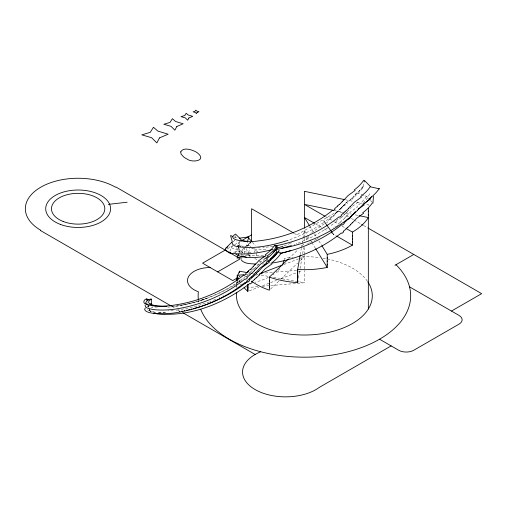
<?xml version="1.0" encoding="UTF-8"?>
<svg xmlns="http://www.w3.org/2000/svg" width="507" height="507" viewBox="0 0 507 507"><rect width="100%" height="100%" fill="white"/><g stroke="black" fill="none" stroke-linecap="round" stroke-linejoin="round"><path stroke-width="0.38" stroke-dasharray="2.54 1.9" d="M237.225 282.665L237.225 281.848M270.814 285.568L304.409 282.76L304.409 270.465M304.409 268.932L304.409 255.097M304.409 237.422L304.409 228.968M148.342 306.139L148.69 307.331M149.711 309.929L149.996 310.924L150.991 311.799L149.882 310.734L149.261 309.055M236.528 247.746L237.682 249.533M241.421 255.655L241.598 253.367M241.655 252.606L242.2 250.046L244.767 248.436L244.254 255.3M235.273 252.904L236.085 251.466L238.277 250.262L229.012 246.953M256.662 253.069L256.403 255.363L255.737 254.311M235.039 237.929L235.362 235.603M351.763 199.644C355.673 194.435 363.405 190.632 363.95 183.483M300.22 254.685L301.304 248.443M301.437 247.663L301.976 244.545M302.115 243.766L302.92 239.089M303.059 238.309L304.409 230.508L307.312 235.204M298.471 277.887L299.954 269.306M300.087 268.526L302.115 256.827M302.654 253.709L303.731 247.473M248.576 252.854L250.534 245.211L244.361 246.605M245.832 247.061L247.346 241.978M241.193 259.153L242.061 257.93M239.127 253.158L239.716 251.738M229.753 251.516L232.434 245.927M254.026 252.511L254.901 251.199L255.173 249.488L256.276 251.041L257.924 251.263M343.454 205.722L347.625 201.406L354.26 196.634M348.797 209.968L347.745 211.159M256.859 266.042L260.503 262.056L263.684 259.565M336.515 212.756L346.573 202.325L335.983 213.346M346.496 216.318L350.667 211.85L357.828 206.634M349.83 208.789L351.389 207.173M233.106 241.871L234.709 240.261L233.29 240.901M363.513 186.589L357.105 193.028L364.229 195.569M255.236 267.772L252.416 270.453M341.306 208.047L338.486 210.728M334.899 214.486L332.072 217.167M346.129 212.889L343.309 215.57M344.874 218.048L342.054 220.729M288.591 258.735L298.192 249.526M302.147 245.737L303.839 244.114M270.516 289.123L280.118 279.921M280.682 279.376L297.628 263.133M300.455 260.427L304.409 256.637L299.263 258.608M243.975 248.316C242.181 249.032 240.755 251.814 242.916 252.866M247.017 246.307L250.94 242.568L248.709 242.08M245.578 246.789L248.981 243.582L250.94 242.568L248.227 244.38L247.948 245.521L248.538 246.567M263.196 261.143L264.255 260.218M340.159 208.77L347.846 203.073M250.673 272.018L247.689 274.591M336.743 212.294L333.758 214.86M330.33 218.732L327.351 221.299M341.56 217.135L338.581 219.702M340.305 222.294L337.326 224.867M147.974 306.71L148.95 306.07M245.863 276.087C233.226 286.411 218.593 294.016 203.301 299.561M331.927 216.362L325.627 221.134M336.749 221.204L329.803 226.433M334.88 226.857L335.495 226.363M352.447 206.248L359.083 201.475M324.284 223.783L312.001 232.428M246.066 277.126L246.694 276.645M333.01 228.308L333.638 227.827M240.179 241.535L239.044 243.049L239.615 244.615M243.537 279.021L244.171 278.552M241.611 280.409L240.312 281.315M323.688 222.503C312.952 230.026 300.974 235.603 288.686 240.077M239.665 281.765L238.353 282.653M327.858 227.795L314.359 235.875L297.641 243.385M237.035 283.527L235.711 284.383M235.039 284.801L233.695 285.631M151.149 308.015L152.715 307.286L150.718 306.019M310.664 233.252L311.336 232.84M233.024 286.037C213.13 297.482 190.828 305.328 167.861 307.115M318.605 238.024L319.29 237.625M227.098 249.013L233.904 245.084M234.589 244.691L240.033 241.547M245.096 256.041L247.156 254.856M297.298 234.614L338.346 210.912L341.775 212.889M238.879 277.05L240.299 276.233M251.269 269.895L256.067 267.126M266.118 261.32L270.206 258.963M317.243 238.803L317.927 238.41M316.558 239.184L312.413 241.389M311.019 242.093L311.716 241.744M309.625 242.777L310.322 242.435M222.687 296.12L223.384 295.777M308.231 243.449L308.928 243.113M147.011 303.167L147.746 302.856M306.83 244.101L307.534 243.778M219.189 297.761L219.892 297.444M215.697 299.314L211.52 301.057M291.265 242.999L291.962 242.707M290.568 243.297L282.963 246.275M210.132 301.614L210.823 301.335M209.442 301.887L195.119 306.52L179.408 309.809M147.169 306.697L150.059 305.601M255.94 275.219L258.874 274.091M283.844 264.521L298.534 258.887M249.33 290.815L258.874 287.158M262.55 285.752L269.889 282.931M270.624 282.653L276.499 280.396M280.91 278.711L297.799 272.234M298.534 271.948L302.204 270.542M296.259 243.918L296.95 243.652M294.193 244.678L294.878 244.431M201.71 300.112L206.799 298.312C194.618 302.806 181.867 306 168.907 307.052M202.616 299.808L186.056 304.073M203.934 299.371L201.197 300.258M185.435 304.2L182.983 304.669M273.058 246.32L262.816 247.65M182.374 304.783L179.998 305.189M233.543 252.213L239.488 251.282L243.056 252.949M178.825 309.897L174.852 310.398M178.249 305.455L176.531 305.683M269.908 263.361L270.478 263.285M245.819 274.598L248.943 274.331M265.345 272.962L272.379 272.373M276.283 272.05L296.595 270.351M246.598 287.596L258.317 286.613M262.22 286.29L270.035 285.637M173.21 310.55L168.026 310.835M263.881 263.925L262.334 264.001M263.475 255.598L253.874 255.566L247.708 254.768M260.211 247.796L257.727 247.866M165.618 312.851L157.62 312.629L165.288 312.857M259.369 264.084L257.505 264.084M265.7 249.831L257.417 249.501L251.491 248.379M251.123 252.328L244.97 251.903L240.16 250.75M157.354 307.09L153.748 306.741M154.768 306.881L156.207 307.014M155.833 312.451L150.465 311.159L147.341 309.238M248.798 272.874L250.344 273.153M251.117 273.286L253.43 273.698M261.156 275.073L268.881 276.448M273.514 277.272L304.409 282.76M154.831 312.299L151.397 311.488L148.336 310.113L150.991 311.799M345.229 199.733L353.702 201.475M356.782 202.109L362.175 203.225M366.795 204.175L368.336 204.492L368.336 207.566M333.676 210.411L342.916 212.319M345.996 212.953L351.389 214.062M355.242 214.86L358.322 215.494M254.47 249.032L252.283 248.455M364.945 195.822L367.081 196.589L370.015 199.872M234.133 236.953L237.701 238.391M241.598 245.832L243.354 246.503L241.414 245.749M246.624 254.615L248.766 255.61M342.459 213.289L348.632 216.85M351.376 218.435L353.43 219.62M354.114 220.019L360.971 223.974M363.715 225.558L367.144 227.542M325.665 216.654L333.891 221.401M334.576 221.8L338.689 224.176M342.117 226.154L345.546 228.131M315.379 223.777L321.546 227.339M324.29 228.923L327.718 230.907M331.832 233.277L335.951 235.654M294.447 233.467L296.487 234.646M248.525 254.856L251.954 256.834M254.698 258.418L260.864 261.98M172.076 306.513L174.814 308.098M177.887 309.872L179.256 310.658M239.811 244.786L236.636 241.541M370.503 200.417L372.943 203.149M238.765 250.807L241.7 254.089M242.188 254.634L243.652 256.276M252.366 242.264L255.382 245.749M332.738 233.378L333.606 234.551L332.769 233.353M309.802 226.166L316.438 236.902M318.928 240.933L321.419 244.957M307.724 235.875L309.802 239.234M310.214 239.9L311.463 241.915M311.875 242.587L315.196 247.955M306.26 236.547L307.952 238.569L308.098 240.014M149.052 308.497L149.882 310.734M148.507 307.046L148.336 306.247M249.298 254.894L250.731 258.969M246.32 248.487L248.278 254.184M306.754 238.062L306.931 239.646M304.409 238.195L304.409 241.269M304.409 247.416L304.409 254.33M239.532 276.125L239.532 276.942M239.532 280.213L239.532 281.987M237.225 281.03L237.225 283.476M236.541 284.205L236.541 281.905A67.881 39.191 0 0 0 236.63 284.928M236.541 284.978L236.541 287.279M239.988 282.057A67.881 39.191 0 0 1 238.943 280.067M236.984 287.311A67.881 39.191 0 0 1 236.794 286.233M284.218 259.768A48 27.714 0 0 0 284.427 258.374A67.881 39.191 0 0 1 293.192 257.176M279.889 268.514A48 27.714 0 0 1 276.271 272.17M274.11 273.869A48 27.714 0 0 1 272.95 274.686M268.476 277.316A48 27.714 0 0 1 255.103 282.19M242.441 284.135A48 27.714 0 0 1 240.261 284.262M302.153 256.656A67.881 39.191 0 0 1 320.031 257.689M322.94 258.126A67.881 39.191 0 0 1 367.448 281.296M198.687 302.033A106.261 61.353 0 0 1 198.459 300.569M338.099 219.214A87.115 65.124 -33.9 0 1 336.287 220.697M343.442 215.64A76.823 29.97 -38.3 0 1 341.686 217.211M347.859 211.273A41.98 38.234 -67 0 1 346.23 213.003M369.66 193.75A67.849 42.664 7.5 0 1 363.158 203.275M362.873 186.443A67.849 39.039 -0.4 0 1 353.303 196.209M356.465 192.882A67.849 39.039 -0.4 0 1 346.889 202.648M366.441 196.45A67.849 39.039 -0.4 0 1 356.871 206.216M252.283 270.383A76.823 29.685 -38.4 0 1 250.54 271.942M248.17 275.079A87.115 66.487 -33.6 0 1 246.326 276.594M342.808 206.203A41.98 37.917 -66 0 1 341.198 207.921M338.353 210.659A76.823 29.685 -38.4 0 1 336.61 212.211M334.24 215.355A87.115 66.487 -33.6 0 1 332.396 216.869M336.401 212.642A41.98 37.917 -66 0 1 334.791 214.36M331.939 217.097A76.823 29.685 -38.4 0 1 330.203 218.656M327.833 221.793A87.115 66.487 -33.6 0 1 326.603 222.807M346.376 216.204A41.98 37.917 -66 0 1 344.766 217.928M341.914 220.659A76.823 29.685 -38.4 0 1 340.178 222.218M337.808 225.355A87.115 66.487 -33.6 0 1 335.964 226.87"/><path stroke-width="0.76" d="M151.885 305.075L151.333 303.604L151.333 299.073C148.374 298.693 142.841 303.129 147.683 304.941M237.225 279.395L237.225 278.577M244.07 287.659A67.881 39.191 0 0 0 247.86 291.379L247.86 284.465M269.388 287.761L269.388 286.943M269.388 284.49L269.388 283.673M269.388 281.227L269.388 280.409M327.23 264.965L327.23 264.153M327.23 261.701L327.23 260.883M327.23 258.437L327.23 257.619M352.403 242.707L352.403 241.89M352.403 239.437L352.403 238.626M352.403 236.173L352.403 235.356M368.336 215.107L368.336 214.29M368.336 211.844L368.336 211.026M372.943 203.149L373.456 196.291M364.165 181.931L364.381 180.378L370.82 186.944L379.743 188.896M300.087 255.465L297.66 269.502L297.66 271.955M297.926 281.005L297.66 282.57A67.881 39.191 0 0 1 269.388 277.145L269.388 290.207A67.881 39.191 0 0 1 251.402 281.119M246.478 241.592L242.016 240.616L235.578 234.05C223.46 241.693 255.148 241.978 257.455 241.002C284.782 238.113 311.323 227.326 332.795 210.158M247.562 241.25L248.867 236.896L239.19 238.189M145.027 305.011C145.046 308.465 150.205 308.719 152.721 309.485C160.649 310.487 168.723 310.119 176.607 308.896C201.488 304.916 225.488 294.694 245.166 278.888M238.829 253.868L237.048 258.126L244.241 256.327L246.402 257.207M232.067 241.966C231.674 247.549 241.554 246.89 245.445 247.46C259.933 248.031 274.293 244.754 287.995 240.318M254.844 264.946L259.014 260.478L266.181 255.262M256.162 268.843L260.332 264.375L267.493 259.159M255.782 272.614L259.952 268.14L267.113 262.924M258.272 271.657L262.442 267.189L269.604 261.973M260.928 273.343L265.104 268.875L272.265 263.659M343.797 200.113L347.967 195.645L355.128 190.429M350.229 206.672L354.399 202.204L361.567 196.989M352.986 214.499L355.591 211.565M359.159 208.631L363.329 204.163L370.49 198.94M352.352 222.884L356.529 218.416L363.69 213.2M227.903 246.846C221.344 249.564 229.918 253.817 233.404 253.449C246.63 255.065 259.971 252.797 272.753 249.438M145.268 307.857C142.841 310.759 148.171 312.325 150.218 312.813C157.994 314.41 166.068 313.903 173.901 313.009C199.619 309.321 224.493 298.946 244.78 282.653M225.907 248.1L231.781 242.2M253.227 266.676L250.407 269.356M254.539 270.567L251.719 273.254M254.159 274.338L251.339 277.018M256.656 273.387L253.83 276.068M259.311 275.073L256.491 277.754M342.174 201.837L339.354 204.524M348.613 208.402L345.793 211.083M351.364 216.223L348.543 218.91M357.536 210.354L354.716 213.041M350.736 224.607L347.916 227.294M269.388 277.145L288.027 259.273M248.658 270.922L245.68 273.488M249.976 274.819L246.998 277.386M249.596 278.584L246.611 281.157M252.087 277.633L249.108 280.2M337.611 206.089L334.626 208.656M254.742 279.319L251.764 281.886M344.044 212.648L341.065 215.222M352.973 214.6L349.995 217.173M346.801 220.475L343.822 223.042M346.167 228.86L343.188 231.426M243.848 274.99C222.231 292.266 195.487 303.11 167.963 305.879C160.732 306.146 153.082 306.855 146.212 304.105C141.098 303.344 145.313 296.405 148.64 299.986M247.277 281.702C233.695 292.773 217.839 300.778 201.285 306.348M249.932 283.388C223.549 303.693 189.371 317.642 155.655 313.611M339.234 216.717C321.001 231.357 299.035 241.25 276.112 245.737M348.163 218.669C328.954 234.101 305.626 244.216 281.385 248.386M341.991 224.544C324.087 238.917 302.584 248.715 280.118 253.31M341.357 232.928C321.679 248.734 297.685 258.957 272.798 262.937M268.19 256.358L264.21 259.21M270.408 260.338L270.884 259.977M364.318 204.815L358.221 209.163M264.787 264.324L265.319 263.932M268.444 261.77L268.951 261.416M149.768 304.333L151.333 303.604M225.735 249.799L202.585 263.165L232.757 280.586L237.555 277.817M241.395 240.762L251.611 234.861M217.668 271.879L240.299 258.811L115.85 186.963L115.469 187.184A52.798 30.483 0 0 0 40.807 187.184A52.798 30.483 0 0 0 40.807 230.292L40.427 230.508L171.385 306.12M246.465 272.671L248.417 271.543M394.915 265.345L413.769 254.457M391.144 345.901L319.492 387.272A43 24.824 0 0 1 254.457 389.173A43 24.824 0 0 1 260.737 351.757M451.483 311.064L481.65 293.648L367.829 227.935M240.914 241.085L242.016 240.616M259.609 273.812L282.374 265.085M151.333 299.073C140.908 305.62 163.913 306.868 167.05 306.329M282.963 246.275L277.481 248.088M290.879 250.553L280.073 253.684M291.443 245.622L277.424 249.431M200.601 306.564L196.526 307.787M195.848 307.977L194.511 308.338M193.18 308.687L193.845 308.516M191.196 309.181L191.855 309.023M189.891 309.492L188.591 309.79M186.671 310.208L187.305 310.069M184.155 310.721L184.776 310.595M274.883 245.977L275.497 245.857M181.702 311.197L182.311 311.083M179.307 311.615L179.903 311.52M229.088 252.917L230.571 252.682M265.193 256.643C255.604 257.296 244.589 259.407 235.875 254.261M108.308 204.384L127.162 202.204M237.225 280.694L237.225 275.314L244.254 274.724M260.661 273.355L262.22 273.222M255.731 264.052C250.933 263.615 244.368 264.096 241.167 259.876M236.611 280.815A67.881 39.191 0 0 1 239.532 271.226L247.258 272.601M344.456 199.574L304.409 191.316L304.409 228.201M332.903 210.253L304.409 204.378L324.974 216.255M359.089 215.652L368.336 217.56A67.881 39.191 0 0 1 352.403 232.092L352.403 245.154A67.881 39.191 0 0 1 327.23 254.356L327.23 267.417A67.881 39.191 0 0 1 297.66 269.502L297.66 282.57L297.66 279.3M155.37 313.548L153.811 313.092M240.679 246.231L237.827 245.255L239.298 250.293M232.7 236.376L230.558 235.514L232.257 241.522M148.83 305.461L148.228 305.201M277.443 246.313L275.434 245.217L276.746 249.108L276.366 252.879L278.863 251.928L280.853 253.189M361.662 224.373L363.031 225.165M346.237 228.53L352.403 232.092M314.689 223.384L304.409 217.446L309.384 225.495M336.635 236.053L352.403 245.154M409.523 286.842L459.025 315.424A10.666 6.16 0 0 1 459.025 324.131L413.769 350.255A10.666 6.16 0 0 1 398.686 350.255L379.547 339.208M293.768 233.074L251.611 208.738L251.611 241.795M182.672 312.635L255.148 354.475M247.841 237.042L251.859 241.687M332.307 232.795L323.751 220.754M321.837 245.629L327.23 254.356M315.608 248.626L327.23 267.417M146.631 298.889L147.29 300.835M368.336 208.333L368.336 309.004M297.66 272.772L297.66 275.219M297.66 276.036L297.66 278.482M247.86 284.852L247.86 287.298M247.86 288.115L247.86 291.379M239.532 271.226L239.532 272.766M238.347 278.717A67.881 39.191 0 0 1 237.225 275.314M367.816 281.835A67.881 39.191 0 0 1 313.833 334.639A67.881 39.191 0 0 1 236.775 292.45M284.066 260.465A48 27.714 0 0 1 282.507 264.584M210.126 267.519A22.625 13.062 0 0 0 188.338 277.063A22.625 13.062 0 0 0 198.376 291.747A106.261 61.353 0 0 0 198.37 299.833M395.999 264.717A106.261 61.353 0 0 1 343.473 352.878A106.261 61.353 0 0 1 200.734 309.283M370.18 186.804A67.849 39.039 -0.4 0 1 360.61 196.57M363.741 180.238A67.849 39.039 -0.4 0 1 354.171 190.005M372.303 203.009A67.849 39.039 -0.4 0 1 362.733 212.775M379.109 188.756A67.849 39.039 -0.4 0 1 369.533 198.522M276.112 248.969A67.849 39.039 -0.4 0 1 266.536 258.735M274.794 245.077A67.849 39.039 -0.4 0 1 265.224 254.837M276.803 246.174A67.849 39.039 -0.4 0 1 267.233 255.94M278.223 251.789A67.849 39.039 -0.4 0 1 268.647 261.549M275.726 252.74A67.849 39.039 -0.4 0 1 266.156 262.506M256.048 268.729A41.98 37.917 -66 0 1 254.438 270.446M251.586 273.184A76.823 29.685 -38.4 0 1 249.85 274.737M247.479 277.88A87.115 66.487 -33.6 0 1 245.629 279.395M254.729 264.831A41.98 37.917 -66 0 1 253.12 266.555M250.268 269.287A76.823 29.685 -38.4 0 1 248.531 270.846M246.161 273.983A87.115 66.487 -33.6 0 1 244.311 275.497M277.975 247.34A67.849 39.039 -0.4 0 1 273.077 252.467M279.211 250.211A67.849 39.039 -0.4 0 1 270.396 259.197M280.586 253.893A67.849 39.039 -0.4 0 1 271.308 263.234M260.813 273.229A41.98 37.917 -66 0 1 259.204 274.946M256.352 277.684A76.823 29.685 -38.4 0 1 254.615 279.237M252.245 282.38A87.115 66.487 -33.6 0 1 250.395 283.895M258.158 271.543A41.98 37.917 -66 0 1 256.548 273.267M253.696 275.998A76.823 29.685 -38.4 0 1 251.96 277.557M249.59 280.694A87.115 66.487 -33.6 0 1 247.739 282.209M255.661 272.493A41.98 37.917 -66 0 1 254.051 274.217M251.206 276.949A76.823 29.685 -38.4 0 1 249.463 278.508M247.093 281.645A87.115 66.487 -33.6 0 1 245.249 283.16M350.115 206.558A41.98 37.917 -66 0 1 348.505 208.282M345.654 211.013A76.823 29.685 -38.4 0 1 343.917 212.572M341.547 215.709A87.115 66.487 -33.6 0 1 339.696 217.224M343.676 199.992A41.98 37.917 -66 0 1 342.067 201.716M339.221 204.454A76.823 29.685 -38.4 0 1 337.478 206.007M335.108 209.144A87.115 66.487 -33.6 0 1 333.264 210.665M352.238 222.763A41.98 37.917 -66 0 1 350.629 224.487M347.777 227.225A76.823 29.685 -38.4 0 1 346.04 228.777M343.67 231.914A87.115 66.487 -33.6 0 1 341.826 233.435M371.409 196.703A67.849 39.039 -0.4 0 1 363.361 204.391M352.872 214.385A41.98 37.917 -66 0 1 351.262 216.102M348.41 218.84A76.823 29.685 -38.4 0 1 346.674 220.393M344.304 223.53A87.115 66.487 -33.6 0 1 342.453 225.051M359.045 208.51A41.98 37.917 -66 0 1 357.435 210.234M354.583 212.965A76.823 29.685 -38.4 0 1 352.847 214.524M350.476 217.661A87.115 66.487 -33.6 0 1 348.626 219.182M180.688 151.91L181.145 154.179L183.813 157.088A19.735 11.395 0 0 0 186.893 158.945C191.868 162.981 207.344 160.972 197.597 153.032A19.735 11.395 0 0 0 194.517 151.175C190.524 149.489 183.28 147.068 180.688 151.91M159.496 137.91L156.859 142.904L151.599 137.689L141.821 134.868L150.237 132.346L153.482 127.27L157.804 131.072L168.14 134.216L159.496 137.91M176.81 126.503L174.877 130.166L171.011 126.338L163.831 124.266L170.01 122.415L172.393 118.689L175.561 121.477L183.154 123.79L176.81 126.503M188.864 117.998L187.698 120.216L185.359 117.903L181.012 116.648L184.751 115.526L186.189 113.27L188.116 114.956L192.711 116.356L188.864 117.998M197.046 112.516L196.456 113.625L195.29 112.465L193.116 111.838L194.986 111.28L195.708 110.152L196.665 110.995L198.966 111.698L197.046 112.516M63.191 221.483A26.668 15.394 0 0 0 104.734 209.835A26.668 15.394 0 0 0 66.487 194.891A26.668 15.394 0 0 0 63.191 221.483M60.561 224.474A32.442 18.727 0 0 0 110.539 209.657A32.442 18.727 0 0 0 63.312 192.077A32.442 18.727 0 0 0 60.561 224.474"/></g></svg>
